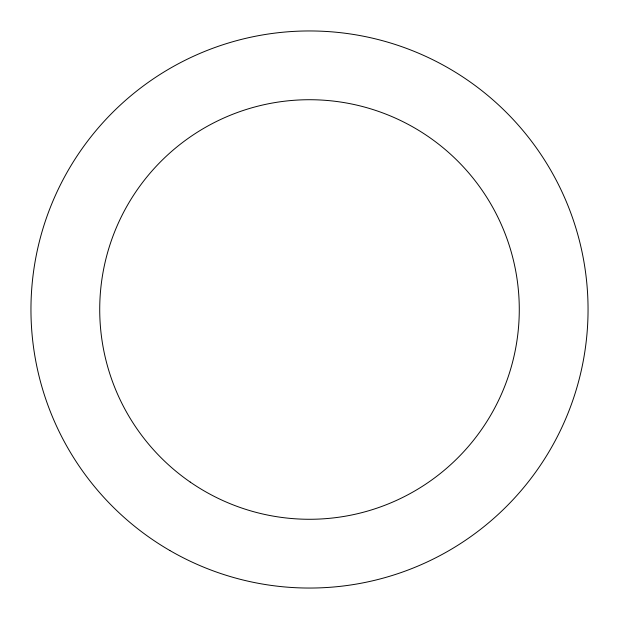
<?xml version="1.0" encoding="UTF-8"?>
<svg xmlns="http://www.w3.org/2000/svg" width="619" height="619" viewBox="0 0 619 619"><rect width="100%" height="100%" fill="white"/><g stroke="black" fill="none" stroke-linecap="round" stroke-linejoin="round"><path stroke-width="0.93" d="M169.869 550.523A278.55 278.55 0 0 0 588.05 309.91A278.55 278.55 0 0 0 170.581 68.067A278.55 278.55 0 0 0 169.869 550.523M190.234 482.077A209.779 209.779 0 0 0 518.59 326.492A209.779 209.779 0 0 0 219.675 119.924A209.779 209.779 0 0 0 190.234 482.077"/></g></svg>
